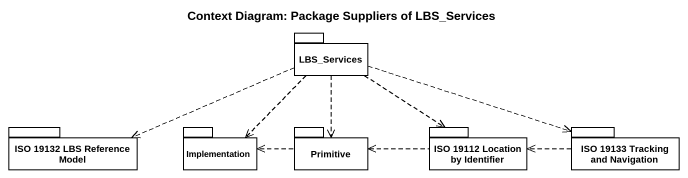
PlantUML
@startuml
title Context Diagram: Package Suppliers of LBS_Services
package LBS_Services {
}
package "ISO 19132 LBS Reference Model" as ISO_19132_LBS_Reference {
}
package Implementation {
}
package Primitive {
}
package "ISO 19112 Location by Identifier" as ISO_19112_Location_by {
}
package "ISO 19133 Tracking and Navigation" as ISO_19133_Tracking_and {
}
LBS_Services .left.> ISO_19132_LBS_Reference
LBS_Services ..> Implementation
LBS_Services ..> Primitive
LBS_Services ..> ISO_19112_Location_by
LBS_Services .right.> ISO_19133_Tracking_and
ISO_19133_Tracking_and .left.> Implementation
ISO_19133_Tracking_and .left.> Primitive
ISO_19133_Tracking_and .left.> ISO_19112_Location_by
@enduml
